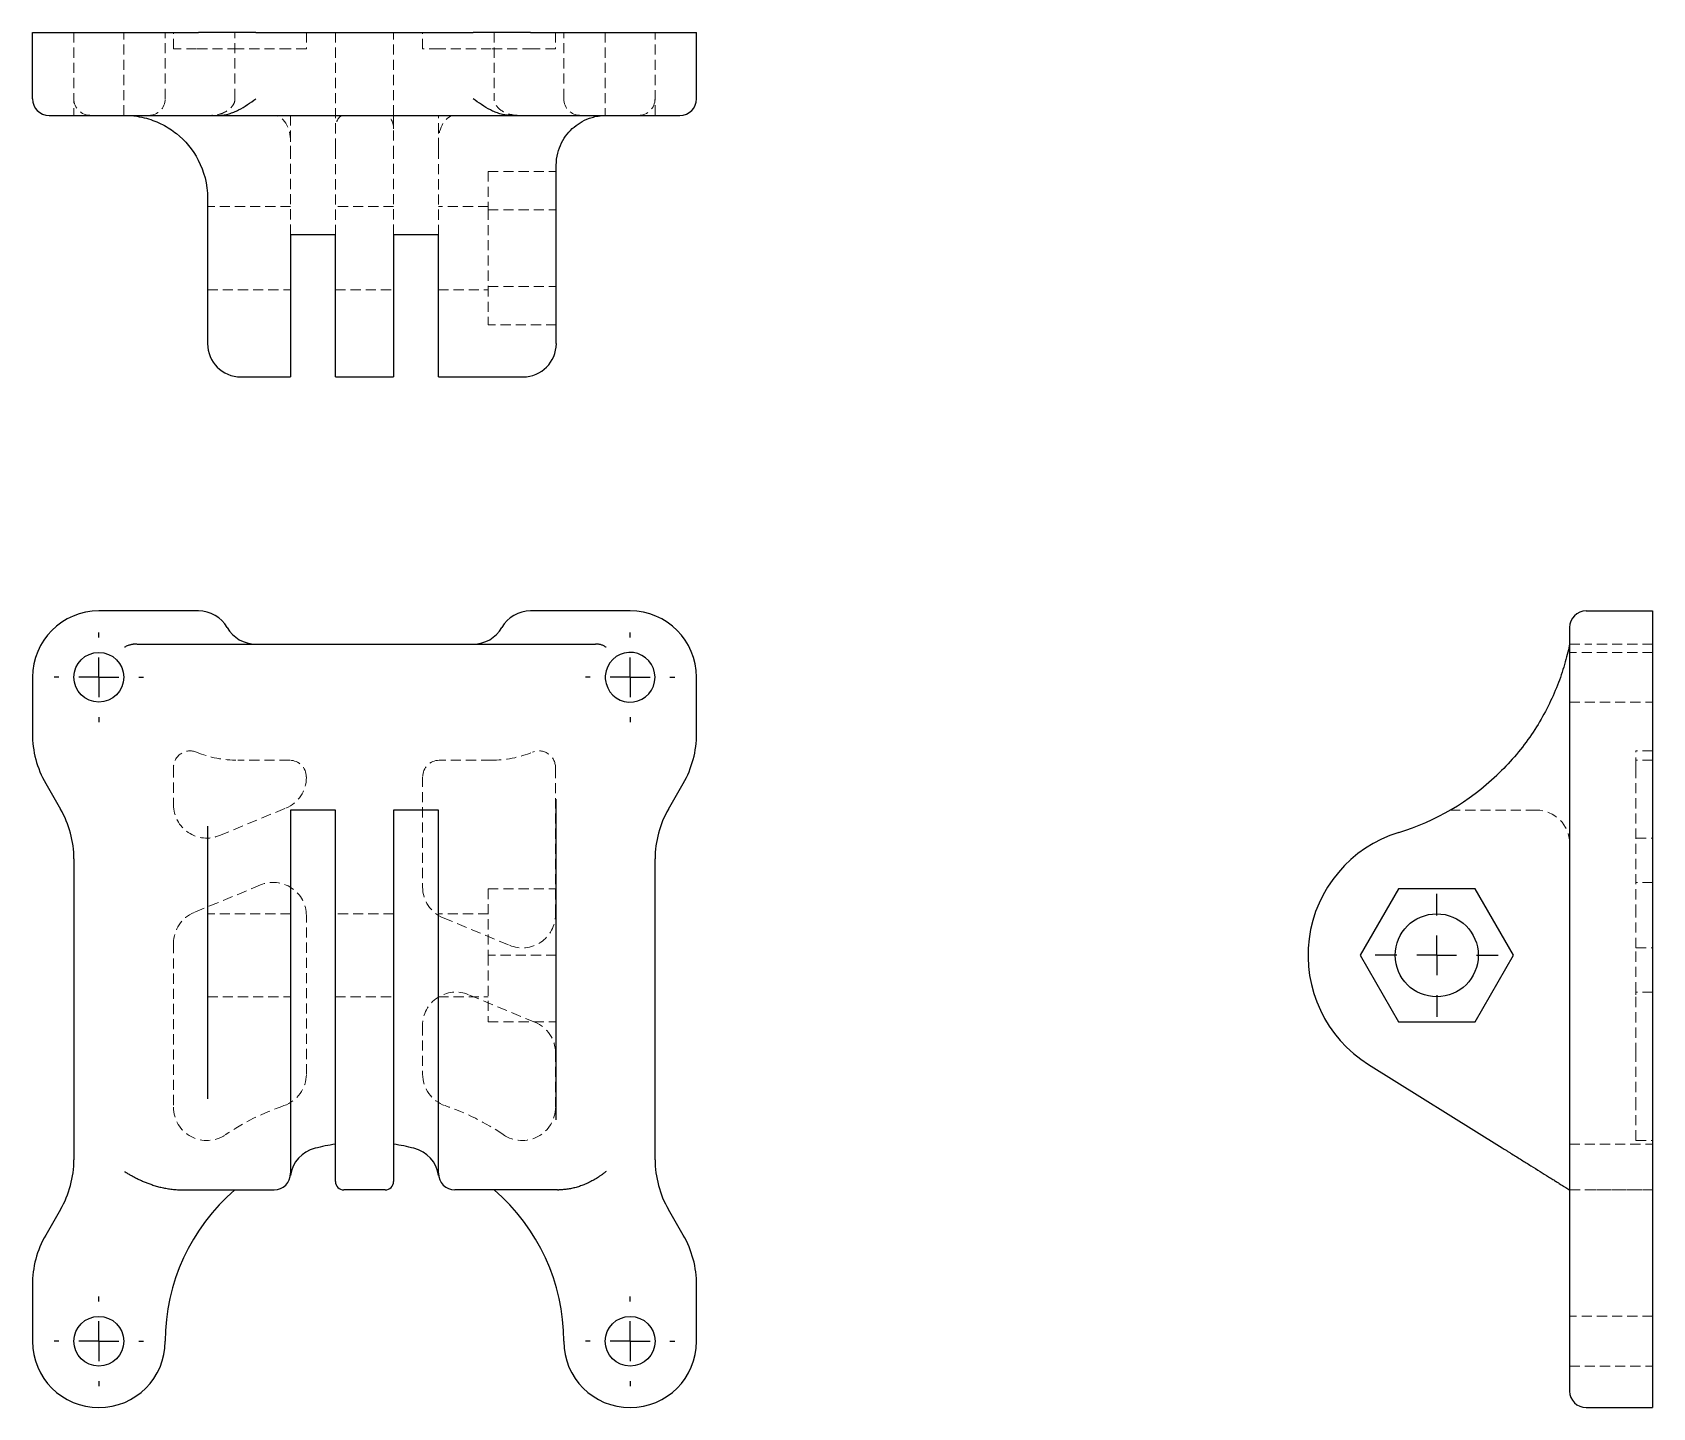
# Model space of a CAD drawing. Header units: millimetres. Extents: x 41 to 245, y 7 to 180.
import ezdxf

# ---------------------------------------------------------------- set-up
doc = ezdxf.new("R2010")
doc.units = ezdxf.units.MM
doc.linetypes.add('HIDDEN', pattern=[1.905, 1.27, -0.635])
doc.layers.add('10', color=7, linetype='Continuous')

# ---------------------------------------------------------------- blocks, each defined once
blk = doc.blocks.new('SW_CENTERMARKSYMBOL_0')
at = {"layer": '10', "color": 0}
for p, q in [((0, 5), (0, 5.62)), ((0, 0), (0, 2.5)), ((-5, 0), (-5.62, 0)), ((0, 0), (-2.5, 0)), ((0, 0), (0, -2.5)), ((0, 0), (2.5, 0)), ((5, 0), (5.62, 0)), ((0, -5), (0, -5.62))]:
    blk.add_line(p, q, dxfattribs=at)
blk = doc.blocks.new('SW_CENTERMARKSYMBOL_1')
at = {"layer": '10', "color": 0}
for p, q in [((0, 5), (0, 5.62)), ((0, 0), (0, 2.5)), ((-5, 0), (-5.62, 0)), ((0, 0), (-2.5, 0)), ((0, 0), (0, -2.5)), ((0, 0), (2.5, 0)), ((5, 0), (5.62, 0)), ((0, -5), (0, -5.62))]:
    blk.add_line(p, q, dxfattribs=at)
blk = doc.blocks.new('SW_CENTERMARKSYMBOL_2')
at = {"layer": '10', "color": 0}
for p, q in [((0, 5), (0, 5.62)), ((0, 0), (0, 2.5)), ((-5, 0), (-5.62, 0)), ((0, 0), (-2.5, 0)), ((0, 0), (0, -2.5)), ((0, 0), (2.5, 0)), ((5, 0), (5.62, 0)), ((0, -5), (0, -5.62))]:
    blk.add_line(p, q, dxfattribs=at)
blk = doc.blocks.new('SW_CENTERMARKSYMBOL_3')
at = {"layer": '10', "color": 0}
for p, q in [((0, 5), (0, 5.62)), ((0, 0), (0, 2.5)), ((-5, 0), (-5.62, 0)), ((0, 0), (-2.5, 0)), ((0, 0), (0, -2.5)), ((0, 0), (2.5, 0)), ((5, 0), (5.62, 0)), ((0, -5), (0, -5.62))]:
    blk.add_line(p, q, dxfattribs=at)
blk = doc.blocks.new('SW_CENTERMARKSYMBOL_4')
at = {"layer": '10', "color": 0}
for p, q in [((0, 5), (0, 7.71)), ((0, 0), (0, 2.5)), ((-5, 0), (-7.71, 0)), ((0, 0), (-2.5, 0)), ((0, 0), (0, -2.5)), ((0, 0), (2.5, 0)), ((5, 0), (7.71, 0)), ((0, -5), (0, -7.71))]:
    blk.add_line(p, q, dxfattribs=at)

msp = doc.modelspace()

# ---------------------------------------------------------------- linework, layer by layer
at = {"color": 7, "linetype": 'Continuous', "lineweight": 25}
for p, q in [((41.33, 171.28), (41.33, 179.61)), ((41.33, 179.61), (49.67, 179.61)), ((49.67, 179.61), (62.17, 179.61)), ((65.78, 179.61), (62.17, 179.61)), ((69.38, 179.61), (65.78, 179.61)), ((69.38, 179.61), (96.62, 179.61)), ((100.22, 179.61), (96.62, 179.61)), ((103.83, 179.61), (100.22, 179.61)), ((103.83, 179.61), (116.33, 179.61)), ((116.33, 179.61), (124.67, 179.61)), ((124.67, 171.28), (124.67, 179.61)), ((43.42, 169.2), (49.67, 169.2)), ((49.67, 169.2), (62.17, 169.2)), ((62.17, 169.2), (63.97, 169.2)), ((63.97, 169.2), (64.73, 169.2)), ((64.73, 169.2), (101.27, 169.2)), ((101.27, 169.2), (102.03, 169.2)), ((102.03, 169.2), (103.83, 169.2)), ((103.83, 169.2), (116.33, 169.2)), ((116.33, 169.2), (122.58, 169.2)), ((107.06, 149), (107.06, 162.95)), ((63.31, 158.78), (63.31, 149)), ((79.35, 154.2), (73.73, 154.2)), ((73.73, 154.2), (73.73, 147.78)), ((79.35, 147.78), (79.35, 154.2)), ((92.27, 154.2), (86.65, 154.2)), ((86.65, 154.2), (86.65, 147.78)), ((92.27, 147.78), (92.27, 154.2)), ((63.31, 149), (63.31, 140.55)), ((107.06, 140.55), (107.06, 149)), ((73.73, 147.78), (73.73, 136.39)), ((79.35, 136.39), (79.35, 147.78)), ((86.65, 147.78), (86.65, 136.39)), ((92.27, 136.39), (92.27, 147.78)), ((67.48, 136.39), (73.73, 136.39)), ((79.35, 136.39), (86.65, 136.39)), ((92.27, 136.39), (102.9, 136.39)), ((62.17, 107), (49.67, 107)), ((116.33, 107), (103.83, 107)), ((236.28, 107), (244.61, 107)), ((244.61, 107), (244.61, 98.67)), ((234.2, 104.92), (234.2, 98.67)), ((54.46, 102.83), (64.73, 102.83)), ((64.73, 102.83), (101.27, 102.83)), ((101.27, 102.83), (111.99, 102.83)), ((41.33, 98.67), (41.33, 91.6)), ((124.67, 91.6), (124.67, 98.67)), ((234.2, 98.67), (234.2, 91.6)), ((244.61, 98.67), (244.61, 91.6)), ((234.2, 91.6), (234.2, 86.39)), ((244.61, 91.6), (244.61, 85.35)), ((234.2, 86.39), (234.2, 83.17)), ((43.01, 85.35), (44.87, 82.13)), ((107.06, 75.22), (107.06, 83.37)), ((121.13, 82.13), (122.99, 85.35)), ((244.61, 85.35), (244.61, 82.13)), ((79.35, 82), (73.73, 82)), ((73.73, 82), (73.73, 79.2)), ((79.35, 79.2), (79.35, 82)), ((92.27, 82), (86.65, 82)), ((86.65, 82), (86.65, 79.2)), ((92.27, 79.2), (92.27, 82)), ((234.2, 83.17), (234.2, 75.88)), ((244.61, 82.13), (244.61, 75.88)), ((63.31, 79.98), (63.31, 75.22)), ((73.73, 79.2), (73.73, 50.08)), ((79.35, 50.08), (79.35, 79.2)), ((86.65, 79.2), (86.65, 50.08)), ((92.27, 50.08), (92.27, 79.2)), ((46.54, 75.88), (46.54, 38.12)), ((63.31, 75.22), (63.31, 53.61)), ((107.06, 53.61), (107.06, 75.22)), ((119.46, 38.12), (119.46, 75.88)), ((234.2, 75.88), (234.2, 38.12)), ((244.61, 75.88), (244.61, 38.12)), ((212.72, 72.1), (207.91, 63.77)), ((222.34, 72.1), (212.72, 72.1)), ((227.15, 63.77), (222.34, 72.1)), ((207.91, 63.77), (212.72, 55.44)), ((222.34, 55.44), (227.15, 63.77)), ((212.72, 55.44), (222.34, 55.44)), ((63.31, 53.61), (63.31, 45.75)), ((107.06, 43.14), (107.06, 53.61)), ((73.73, 50.08), (73.73, 36.41)), ((79.35, 35.37), (79.35, 50.08)), ((86.65, 50.08), (86.65, 35.37)), ((92.27, 36.41), (92.27, 50.08)), ((208.98, 50.08), (225.74, 39.61)), ((234.2, 38.12), (234.2, 30.83)), ((244.61, 38.12), (244.61, 31.87)), ((60.2, 34.33), (71.65, 34.33)), ((85.6, 34.33), (80.4, 34.33)), ((107.23, 34.33), (94.35, 34.33)), ((44.87, 31.87), (43.01, 28.65)), ((122.99, 28.65), (121.13, 31.87)), ((234.2, 30.83), (234.2, 27.61)), ((244.61, 31.87), (244.61, 28.65)), ((244.61, 28.65), (244.61, 22.4)), ((234.2, 27.61), (234.2, 22.4)), ((41.33, 22.4), (41.33, 15.33)), ((124.67, 15.33), (124.67, 22.4)), ((234.2, 22.4), (234.2, 15.33)), ((244.61, 22.4), (244.61, 15.33)), ((234.2, 15.33), (234.2, 9.08)), ((244.61, 15.33), (244.61, 7)), ((236.28, 7), (244.61, 7))]:
    msp.add_line(p, q, dxfattribs=at)
at = {"color": 7, "linetype": 'HIDDEN', "lineweight": 18}
for p, q in [((46.54, 179.61), (46.54, 169.2)), ((52.79, 169.2), (52.79, 179.61)), ((58, 171.28), (58, 179.61)), ((59.04, 177.53), (59.04, 179.61)), ((66.75, 171.28), (66.75, 179.61)), ((75.71, 179.61), (75.71, 177.53)), ((79.35, 179.61), (79.35, 169.2)), ((86.65, 169.2), (86.65, 179.61)), ((90.29, 177.53), (90.29, 179.61)), ((99.25, 179.61), (99.25, 171.28)), ((106.96, 179.61), (106.96, 177.53)), ((108, 171.28), (108, 179.61)), ((113.21, 179.61), (113.21, 169.2)), ((119.46, 169.2), (119.46, 179.61)), ((61.92, 177.53), (59.04, 177.53)), ((67.1, 177.53), (61.92, 177.53)), ((73.62, 177.53), (67.1, 177.53)), ((75.71, 177.53), (73.62, 177.53)), ((92.38, 177.53), (90.29, 177.53)), ((98.9, 177.53), (92.38, 177.53)), ((104.08, 177.53), (98.9, 177.53)), ((106.96, 177.53), (104.08, 177.53)), ((60.2, 169.2), (71.65, 169.2)), ((73.73, 169.2), (73.73, 165.03)), ((79.35, 165.03), (79.35, 169.2)), ((85.6, 169.2), (80.4, 169.2)), ((86.65, 169.2), (86.65, 165.03)), ((92.27, 165.03), (92.27, 169.2)), ((107.23, 169.2), (94.35, 169.2)), ((73.73, 165.03), (73.73, 154.2)), ((79.35, 154.2), (79.35, 165.03)), ((86.65, 165.03), (86.65, 154.2)), ((92.27, 154.2), (92.27, 165.03)), ((98.52, 162.15), (98.52, 157.34)), ((98.52, 162.15), (107.06, 162.15)), ((73.73, 157.74), (63.31, 157.74)), ((86.65, 157.74), (79.35, 157.74)), ((98.52, 157.74), (92.27, 157.74)), ((98.52, 157.34), (107.06, 157.34)), ((98.52, 157.34), (98.52, 147.72)), ((63.31, 147.32), (73.73, 147.32)), ((79.35, 147.32), (86.65, 147.32)), ((92.27, 147.32), (98.52, 147.32)), ((98.52, 147.72), (107.06, 147.72)), ((98.52, 147.72), (98.52, 142.91)), ((107.06, 142.91), (98.52, 142.91)), ((244.61, 101.79), (234.2, 101.79)), ((244.61, 102.83), (236.28, 102.83)), ((234.2, 95.54), (244.61, 95.54)), ((73.62, 88.25), (67.1, 88.25)), ((98.9, 88.25), (92.38, 88.25)), ((242.53, 87.35), (242.53, 89.44)), ((244.61, 89.44), (242.53, 89.44)), ((244.61, 88.25), (242.53, 88.25)), ((59.04, 87.35), (59.04, 82.65)), ((75.71, 86.1), (75.71, 86.17)), ((90.29, 86.17), (90.29, 72.34)), ((106.96, 68.88), (106.96, 87.35)), ((242.53, 68.88), (242.53, 87.35)), ((64.81, 78.8), (73.14, 82.25)), ((219.2, 82), (230.03, 82)), ((242.53, 78.48), (244.61, 78.48)), ((69.94, 72.6), (61.61, 69.14)), ((98.52, 72.1), (98.52, 63.77)), ((98.52, 72.1), (107.06, 72.1)), ((244.61, 72.91), (242.53, 72.91)), ((73.73, 68.98), (63.31, 68.98)), ((75.71, 48.85), (75.71, 68.75)), ((86.65, 68.98), (79.35, 68.98)), ((98.52, 68.98), (92.27, 68.98)), ((92.86, 68.49), (101.19, 65.03)), ((242.53, 64.71), (242.53, 68.88)), ((59.04, 65.29), (59.04, 44.7)), ((98.52, 63.77), (98.52, 55.44)), ((107.06, 63.77), (98.52, 63.77)), ((242.53, 59.15), (242.53, 64.71)), ((242.53, 64.71), (244.61, 64.71)), ((242.53, 58.83), (242.53, 59.15)), ((244.61, 59.15), (242.53, 59.15)), ((63.31, 58.56), (73.73, 58.56)), ((79.35, 58.56), (86.65, 58.56)), ((92.27, 58.56), (98.52, 58.56)), ((104.39, 55.37), (96.06, 58.83)), ((242.53, 55.37), (242.53, 58.83)), ((90.29, 54.98), (90.29, 48.85)), ((98.52, 55.44), (107.06, 55.44)), ((242.53, 51.52), (242.53, 55.37)), ((106.96, 44.7), (106.96, 51.52)), ((242.53, 44.7), (242.53, 51.52)), ((242.53, 40.54), (242.53, 44.7)), ((234.2, 40.07), (244.61, 40.07)), ((242.53, 40.54), (244.61, 40.54)), ((234.21, 34.33), (244.61, 34.33)), ((244.61, 34.33), (236.28, 34.33)), ((236.28, 34.33), (244.61, 34.33)), ((244.61, 18.46), (234.2, 18.46)), ((234.2, 12.21), (244.61, 12.21))]:
    msp.add_line(p, q, dxfattribs=at)
at = {"color": 7, "linetype": 'Continuous', "lineweight": 25}
for centre, radius in [((49.67, 98.67), 3.12), ((217.53, 63.77), 5.21), ((49.67, 15.33), 3.12), ((116.33, 15.33), 3.12)]:
    msp.add_circle(centre, radius, dxfattribs=at)
for centre, radius, start, end in [((43.42, 171.28), 2.08, 180, 270), ((122.58, 171.28), 2.08, 270, 0), ((67.48, 140.55), 4.17, 180, 270), ((102.9, 140.55), 4.17, 270, 0), ((49.67, 98.67), 8.33, 90, 180), ((62.17, 102.83), 4.17, 30, 90), ((103.83, 102.83), 4.17, 90, 150), ((116.33, 98.67), 8.33, 0, 90), ((236.28, 104.92), 2.08, 90, 180), ((69.38, 107), 4.17, 210, 270), ((96.62, 107), 4.17, 270, 330), ((116.33, 98.67), 3.12, 194.8351, 165.1649), ((53.83, 91.6), 12.5, 180, 210), ((112.17, 91.6), 12.5, 330, 0), ((203.58, 109.07), 31.25, 287.1244, 313.4845), ((34.04, 75.88), 12.5, 0, 30), ((131.96, 75.88), 12.5, 150, 180), ((217.53, 63.77), 16.15, 107.1244, 238.0185), ((77.83, 35.52), 4.17, 104.366, 171.7357), ((83, 15.33), 25, 98.3855, 104.366), ((83, 15.33), 25, 75.634, 81.6145), ((88.17, 35.52), 4.17, 8.2643, 75.634), ((34.04, 38.12), 12.5, 330, 0), ((131.96, 38.12), 12.5, 180, 210), ((71.65, 36.41), 2.08, 270, 0), ((80.4, 35.37), 1.04, 180, 270), ((85.6, 35.37), 1.04, 270, 0), ((94.35, 36.41), 2.08, 180, 270), ((83, 15.33), 25, 130.5466, 180), ((83, 15.33), 25, 0, 49.4534), ((53.83, 22.4), 12.5, 150, 180), ((112.17, 22.4), 12.5, 0, 30), ((49.67, 15.33), 8.33, 180, 360), ((116.33, 15.33), 8.33, 180, 0), ((236.28, 9.08), 2.08, 180, 270)]:
    msp.add_arc(centre, radius, start, end, dxfattribs=at)
at = {"color": 7, "linetype": 'HIDDEN', "lineweight": 18}
for centre, radius, start, end in [((48.62, 171.28), 2.08, 180, 270), ((55.92, 171.28), 2.08, 270, 0), ((110.08, 171.28), 2.08, 180, 270), ((117.37, 171.28), 2.08, 270, 0), ((61.12, 87.35), 2.08, 67.5291, 180), ((67.1, 101.79), 13.54, 247.5291, 270), ((73.62, 86.17), 2.08, 0, 90), ((92.38, 86.17), 2.08, 90, 180), ((98.9, 101.79), 13.54, 270, 292.4709), ((104.88, 87.35), 2.08, 0, 112.4709), ((71.54, 86.1), 4.17, 292.5347, 0), ((63.21, 82.65), 4.17, 180, 292.5347), ((230.03, 77.83), 4.17, 0, 90), ((71.54, 68.75), 4.17, 0, 112.5347), ((94.46, 72.34), 4.17, 180, 247.4653), ((63.21, 65.29), 4.17, 112.5347, 180), ((102.79, 68.88), 4.17, 247.4653, 0), ((94.46, 54.98), 4.17, 67.4653, 180), ((102.79, 51.52), 4.17, 0, 67.4653), ((71.54, 48.85), 4.17, 288.8765, 0), ((94.46, 48.85), 4.17, 180, 251.1235), ((83, 15.33), 31.25, 108.8765, 123.9745), ((83, 15.33), 31.25, 56.0255, 71.1235), ((63.21, 44.7), 4.17, 180, 303.9745), ((102.79, 44.7), 4.17, 236.0255, 0)]:
    msp.add_arc(centre, radius, start, end, dxfattribs=at)
for centre, major_axis, start_param, end_param in [((71.65, 165.86), (0, 3.34), 4.712389, 6.283185), ((80.4, 167.53), (0, 1.67), 0, 1.570796), ((85.6, 167.53), (0, 1.67), 4.712389, 6.283185), ((94.35, 165.86), (0, 3.34), 0, 1.570796)]:
    msp.add_ellipse(centre, major_axis=major_axis, ratio=0.624419, start_param=start_param, end_param=end_param, dxfattribs=at)
for points, knots in [([(66.75, 171.28), (66.75, 171.11), (66.72, 170.94), (66.6, 170.63), (66.51, 170.48), (66.2, 170.07), (65.93, 169.86), (65.34, 169.52), (65.03, 169.4), (64.37, 169.24), (64.04, 169.2), (63.7, 169.2)], [0, 0, 0, 0, 0.125, 0.125, 0.25, 0.25, 0.5, 0.5, 0.75, 0.75, 1, 1, 1, 1]), ([(102.3, 169.2), (101.96, 169.2), (101.63, 169.24), (100.98, 169.4), (100.66, 169.52), (100.07, 169.86), (99.8, 170.07), (99.49, 170.48), (99.41, 170.62), (99.28, 170.94), (99.25, 171.11), (99.25, 171.28)], [0, 0, 0, 0, 0.25, 0.25, 0.5, 0.5, 0.75, 0.75, 0.875, 0.875, 1, 1, 1, 1]), ([(234.2, 102.83), (234.2, 102.83), (234.27, 102.83), (234.46, 102.83), (234.53, 102.83), (234.7, 102.83), (234.79, 102.83), (235.28, 102.83), (235.78, 102.83), (236.28, 102.83)], [0, 0, 0, 0, 0.25, 0.25, 0.375, 0.375, 0.5, 0.5, 1, 1, 1, 1]), ([(234.25, 34.33), (234.25, 34.33), (234.27, 34.33), (234.45, 34.33), (234.81, 34.33), (235.34, 34.33), (235.84, 34.33), (236.15, 34.33), (236.28, 34.33)], [0, 0, 0, 0, 0.002696, 0.212744, 0.516742, 0.72276, 0.88133, 1, 1, 1, 1])]:
    msp.add_open_spline(points, degree=3, knots=knots, dxfattribs=at)
at = {"color": 7, "linetype": 'Continuous', "lineweight": 25}
for points, knots in [([(64.73, 169.2), (65.16, 169.2), (65.59, 169.27), (66.22, 169.46), (66.42, 169.53), (66.82, 169.7), (67.02, 169.79), (67.97, 170.28), (68.68, 170.78), (69.38, 171.28)], [0, 0, 0, 0, 0.25, 0.25, 0.375, 0.375, 0.5, 0.5, 1, 1, 1, 1]), ([(101.27, 169.2), (100.84, 169.2), (100.41, 169.27), (99.78, 169.46), (99.58, 169.53), (99.18, 169.7), (98.98, 169.79), (98.03, 170.28), (97.32, 170.78), (96.62, 171.28)], [0, 0, 0, 0, 0.25, 0.25, 0.375, 0.375, 0.5, 0.5, 1, 1, 1, 1]), ([(52.9, 169.2), (53.45, 169.2), (54.48, 169.11), (56.05, 168.76), (57.71, 168.09), (60.02, 166.59), (62.38, 163.83), (63.31, 160.59), (63.31, 158.78)], [0, 0, 0, 0, 0.111228, 0.222455, 0.44491, 0.667366, 1.112276, 1.557186, 1.557186, 1.557186, 1.557186]), ([(107.06, 162.95), (107.06, 164), (107.58, 165.88), (108.94, 167.54), (110.3, 168.47), (111.3, 168.89), (112.28, 169.13), (112.95, 169.2), (113.31, 169.2)], [0.276059, 0.276059, 0.276059, 0.276059, 0.624856, 0.973654, 1.148052, 1.322451, 1.40965, 1.49685, 1.49685, 1.49685, 1.49685]), ([(54.45, 102.83), (54.45, 102.83), (54.43, 102.83), (54.4, 102.84), (54.35, 102.84), (54.3, 102.84), (54.23, 102.83), (54.16, 102.83), (54.07, 102.82), (53.98, 102.81), (53.87, 102.79), (53.76, 102.77), (53.54, 102.72), (53.28, 102.64), (53.04, 102.52), (52.93, 102.45), (52.9, 102.43)], [0, 0, 0, 0, 0.0124943, 0.0319197, 0.0584098, 0.0918973, 0.1322178, 0.1791375, 0.2323628, 0.2915462, 0.3562928, 0.4261692, 0.5007177, 0.765359, 0.9265665, 1, 1, 1, 1]), ([(113.31, 102.43), (113.28, 102.45), (113.19, 102.52), (112.99, 102.64), (112.76, 102.73), (112.56, 102.78), (112.43, 102.8), (112.32, 102.82), (112.22, 102.83), (112.14, 102.84), (112.08, 102.84), (112.03, 102.84), (112.01, 102.83), (112, 102.83)], [0, 0, 0, 0, 0.0842, 0.243683, 0.499193, 0.598632, 0.690047, 0.771917, 0.84289, 0.901844, 0.947929, 0.980623, 1, 1, 1, 1]), ([(234.2, 102.83), (234.18, 102.77), (234.11, 102.39), (233.83, 101.15), (233.2, 98.99), (231.83, 95.47), (229.4, 91.1), (226.63, 87.86), (225.08, 86.39)], [0.344029, 0.344029, 0.344029, 0.344029, 0.363258, 0.450457, 0.624856, 0.799255, 1.148052, 1.49685, 1.49685, 1.49685, 1.49685]), ([(113.31, 99.47), (113.24, 99.2), (113.21, 98.94), (113.21, 98.4), (113.24, 98.13), (113.31, 97.87)], [0, 0, 0, 0, 0.5, 0.5, 1, 1, 1, 1]), ([(234.2, 99.47), (234.2, 99.2), (234.2, 98.94), (234.2, 98.4), (234.2, 98.13), (234.2, 97.87)], [0, 0, 0, 0, 0.5, 0.5, 1, 1, 1, 1]), ([(225.74, 39.61), (225.83, 39.55), (226.01, 39.44), (226.31, 39.26), (226.63, 39.05), (227.06, 38.79), (227.58, 38.46), (228.38, 37.96), (229.36, 37.35), (230.49, 36.65), (231.4, 36.08), (232.07, 35.66), (232.52, 35.38), (232.96, 35.1), (233.36, 34.85), (233.71, 34.63), (233.97, 34.47), (234.13, 34.37), (234.2, 34.33)], [0, 0, 0, 0, 0.027687, 0.058527, 0.092511, 0.129628, 0.19427, 0.25874, 0.384875, 0.513484, 0.638347, 0.705794, 0.761175, 0.808925, 0.881742, 0.926664, 0.96605, 1, 1, 1, 1]), ([(52.9, 36.64), (53.02, 36.56), (53.27, 36.4), (53.66, 36.18), (54.06, 35.96), (54.48, 35.74), (54.91, 35.54), (55.36, 35.34), (55.82, 35.16), (56.33, 34.97), (56.88, 34.8), (57.47, 34.65), (58.08, 34.52), (58.71, 34.42), (59.36, 34.35), (59.8, 34.34), (60.02, 34.33)], [0, 0, 0, 0, 0.0584105, 0.1176983, 0.1780223, 0.239536, 0.3023888, 0.3667262, 0.4326912, 0.5004261, 0.5795913, 0.6602843, 0.7426102, 0.8266429, 0.9124294, 1, 1, 1, 1]), ([(113.31, 36.64), (113.22, 36.57), (113.05, 36.43), (112.78, 36.22), (112.5, 36.03), (112.23, 35.85), (111.95, 35.68), (111.67, 35.52), (111.39, 35.37), (111.11, 35.22), (110.73, 35.05), (110.26, 34.86), (109.7, 34.68), (109.12, 34.53), (108.55, 34.42), (107.97, 34.35), (107.58, 34.34), (107.38, 34.33)], [0, 0, 0, 0, 0.052729, 0.104779, 0.156194, 0.207015, 0.257289, 0.307063, 0.356383, 0.405301, 0.453865, 0.5471, 0.638931, 0.729739, 0.819917, 0.909869, 1, 1, 1, 1])]:
    msp.add_open_spline(points, degree=3, knots=knots, dxfattribs=at)
at = {"color": 7, "linetype": 'HIDDEN', "lineweight": 18}
for points in [[(60.02, 169.2), (60.08, 169.2), (60.14, 169.2), (60.2, 169.2)], [(107.23, 169.2), (107.28, 169.2), (107.33, 169.2), (107.38, 169.2)]]:
    msp.add_open_spline(points, degree=3, dxfattribs=at)
at = {"color": 7, "linetype": 'Continuous', "lineweight": 25}
for points in [[(60.02, 34.33), (60.08, 34.33), (60.14, 34.33), (60.2, 34.33)], [(107.23, 34.33), (107.28, 34.33), (107.33, 34.33), (107.38, 34.33)]]:
    msp.add_open_spline(points, degree=3, dxfattribs=at)

# ---------------------------------------------------------------- block references
at = {"layer": '10'}
for name, p in [('SW_CENTERMARKSYMBOL_1', (49.67, 98.67)), ('SW_CENTERMARKSYMBOL_2', (116.33, 98.67)), ('SW_CENTERMARKSYMBOL_4', (217.53, 63.77)), ('SW_CENTERMARKSYMBOL_0', (49.67, 15.33)), ('SW_CENTERMARKSYMBOL_3', (116.33, 15.33))]:
    msp.add_blockref(name, p, dxfattribs=at)

doc.saveas('drawing.dxf')
